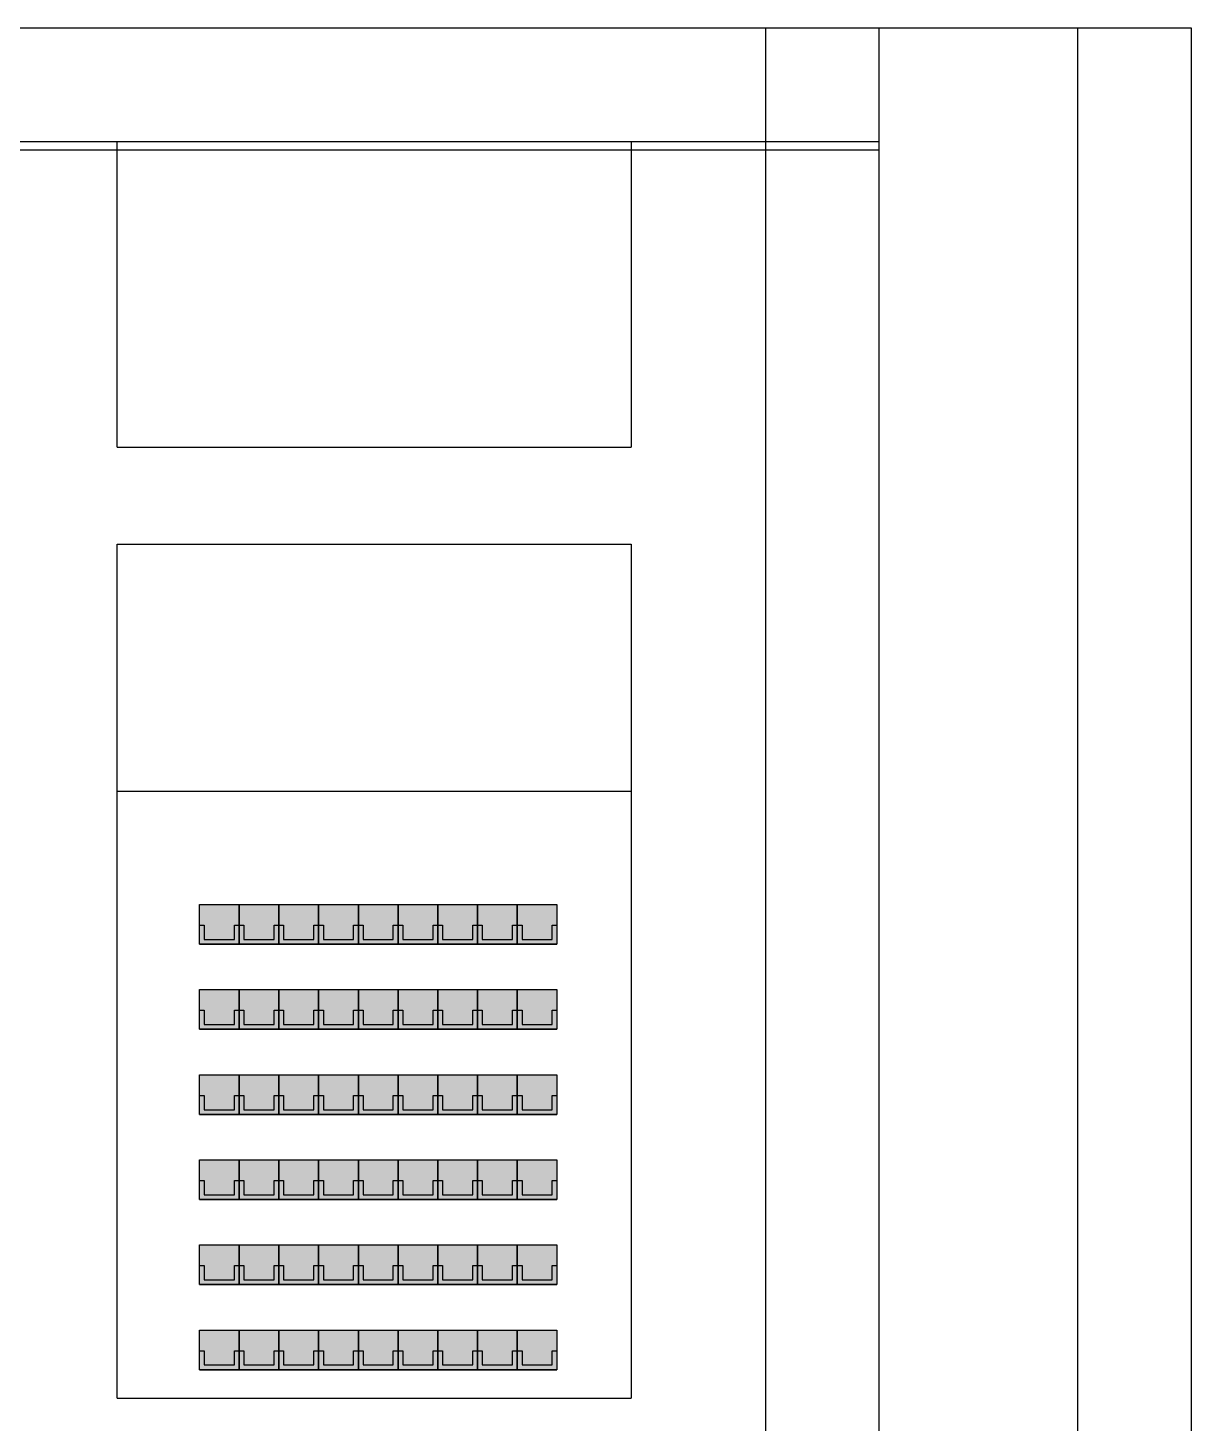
# Model space of a CAD drawing. Header units: inches. Extents: x -55 to 600, y -103 to 167.
# Drawn here: x 321.48 to 341.98, y -6.22 to 18.37 of the extents above; entities that cross this region are included whole.
import ezdxf

# ---------------------------------------------------------------- set-up
doc = ezdxf.new("R2010")
doc.units = ezdxf.units.IN
doc.header["$MEASUREMENT"] = 0
for name, color, linetype in [('AI-Alv exist', 5, 'Continuous'), ('AI-Hatch mob', 254, 'Continuous'), ('AI-Mob', 2, 'Continuous')]:
    doc.layers.add(name, color=color, linetype=linetype)

# ---------------------------------------------------------------- blocks, each defined once
blk = doc.blocks.new('POLTRONA X')
at = {"layer": 'AI-Hatch mob'}
blk.add_hatch(color=31, dxfattribs=at).paths.add_polyline_path([(405.75, 19.098), (406.134, 19.098), (406.134, 19.194), (405.846, 19.194), (405.846, 19.802), (406.134, 19.802), (406.134, 19.898), (405.75, 19.898)])
at = {"layer": 'AI-Hatch mob', "ltscale": 20}
blk.add_hatch(color=254, dxfattribs=at).paths.add_polyline_path([(406.134, 19.802), (405.846, 19.802), (405.846, 19.194), (406.134, 19.194), (406.134, 19.098), (406.55, 19.098), (406.55, 19.898), (406.134, 19.898)])
for q in [(405.75, 19.898), (406.55, 19.098)]:
    blk.add_line((405.75, 19.098), q)
blk.add_lwpolyline([(406.55, 19.098), (406.55, 19.898), (405.75, 19.898), (405.75, 19.098)], close=True)
blk.add_lwpolyline([(406.134, 19.098), (406.134, 19.194), (405.846, 19.194), (405.846, 19.802), (406.134, 19.802), (406.134, 19.898)])

msp = doc.modelspace()

# ---------------------------------------------------------------- linework, layer by layer
for p, q in [((266.978, 18.371), (341.978, 18.371)), ((334.478, 18.371), (334.478, -25.629)), ((336.478, 18.371), (336.478, -25.629)), ((339.978, 18.371), (339.978, -25.629)), ((341.978, 18.371), (341.978, -25.629)), ((289.576, 16.371), (336.478, 16.371)), ((323.056, 10.981), (323.056, 16.371)), ((323.056, 16.371), (332.111, 16.371)), ((332.111, 16.371), (332.111, 10.981)), ((323.056, 10.981), (332.111, 10.981)), ((323.056, -5.779), (323.056, 9.272)), ((323.056, 9.272), (332.111, 9.272)), ((332.111, 9.272), (332.111, -5.779)), ((323.056, -5.779), (332.111, -5.779))]:
    msp.add_line(p, q)
for points in [[(289.576, 16.371), (336.478, 16.371)], [(303.478, 16.221), (336.478, 16.221)]]:
    msp.add_lwpolyline(points)
at = {"layer": 'AI-Alv exist'}
msp.add_line((323.056, 4.921), (332.111, 4.921), dxfattribs=at)

# ---------------------------------------------------------------- block references
at = {"layer": 'AI-Mob', "xscale": -0.8750000000001136, "yscale": 0.8750000000001136, "zscale": 0.8750000000001149, "rotation": 270}
for p in [(307.795, -352.81), (308.495, -352.81), (309.195, -352.81), (309.895, -352.81), (310.595, -352.81), (311.295, -352.81), (311.995, -352.81), (312.695, -352.81), (313.395, -352.81), (307.795, -354.31), (308.495, -354.31), (309.195, -354.31), (309.895, -354.31), (310.595, -354.31), (311.295, -354.31), (311.995, -354.31), (312.695, -354.31), (313.395, -354.31), (307.795, -355.81), (308.495, -355.81), (309.195, -355.81), (309.895, -355.81), (310.595, -355.81), (311.295, -355.81), (311.995, -355.81), (312.695, -355.81), (313.395, -355.81), (307.795, -357.31), (308.495, -357.31), (309.195, -357.31), (309.895, -357.31), (310.595, -357.31), (311.295, -357.31), (311.995, -357.31), (312.695, -357.31), (313.395, -357.31), (307.795, -358.81), (308.495, -358.81), (309.195, -358.81), (309.895, -358.81), (310.595, -358.81), (311.295, -358.81), (311.995, -358.81), (312.695, -358.81), (313.395, -358.81), (307.795, -360.31), (308.495, -360.31), (309.195, -360.31), (309.895, -360.31), (310.595, -360.31), (311.295, -360.31), (311.995, -360.31), (312.695, -360.31), (313.395, -360.31)]:
    msp.add_blockref('POLTRONA X', p, dxfattribs=at)

doc.saveas('drawing.dxf')
